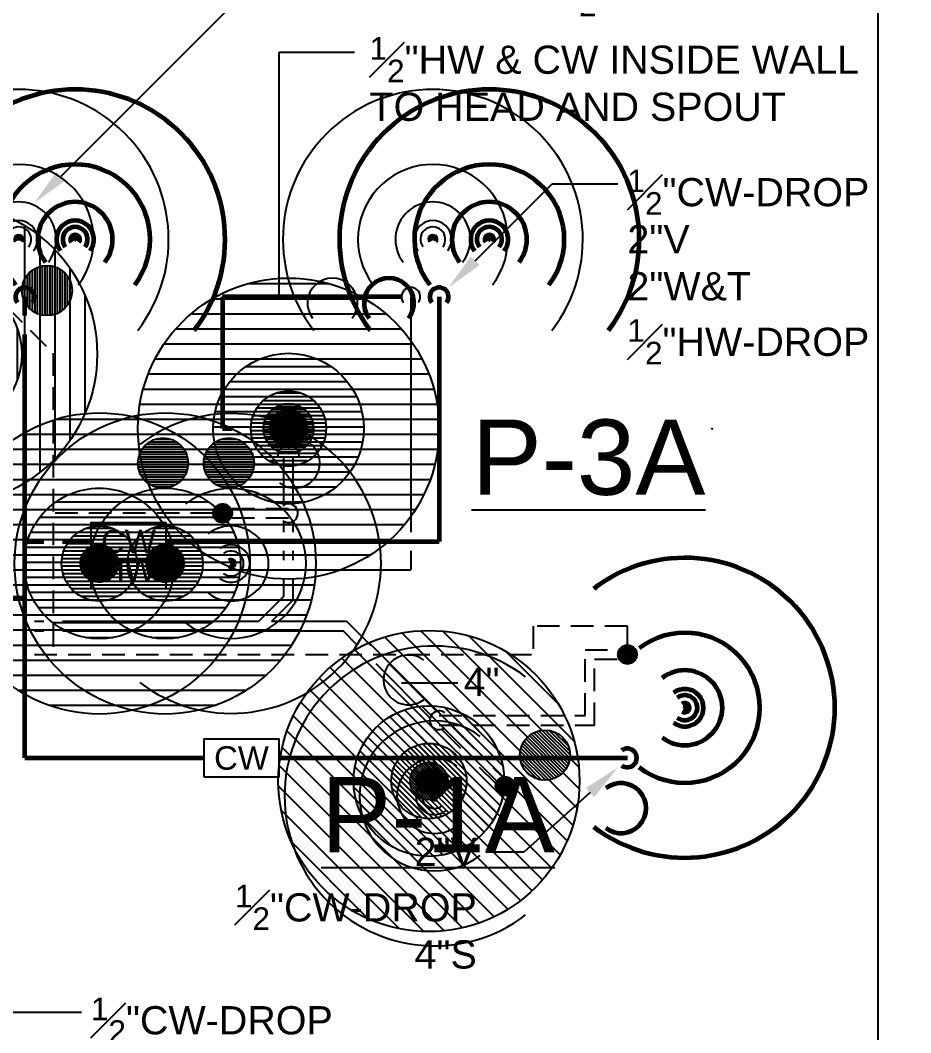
# Model space of a CAD drawing. Extents: x 2104 to 16979, y 4026 to 5124.
# Drawn here: x 10739.2 to 10881.1, y 4474.2 to 4635.6 of the extents above; entities that cross this region are included whole.
import ezdxf
from ezdxf import colors
from ezdxf.entities.mleader import LeaderData, LeaderLine
from ezdxf.enums import TextEntityAlignment as Align
from ezdxf.math import Vec2, Vec3

# ---------------------------------------------------------------- set-up
doc = ezdxf.new("R2010")
doc.units = 0
doc.header["$LTSCALE"] = 18
doc.header["$MEASUREMENT"] = 0
doc.linetypes.add('VENT', pattern=[0.30000000000000004, 0.2, -0.1])
for name, color, linetype in [('G-ANNO-TEXT', 70, 'Continuous'), ('P-HW-N', 1, 'Continuous'), ('P-HW-N @ 1 (1)', 1, 'Continuous'), ('P-HW-N @ 1 (2)', 1, 'Continuous'), ('P-HW-N @ 12', 1, 'Continuous'), ('P-HW-N @ 128', 1, 'Continuous'), ('P-HW-N @ 16', 1, 'Continuous'), ('P-HW-N @ 192', 1, 'Continuous'), ('P-HW-N @ 2', 1, 'Continuous'), ('P-HW-N @ 24', 1, 'Continuous'), ('P-HW-N @ 384', 1, 'Continuous'), ('P-HW-N @ 4', 1, 'Continuous'), ('P-HW-N @ 48', 1, 'Continuous'), ('P-HW-N @ 64', 1, 'Continuous'), ('P-HW-N @ 768', 1, 'Continuous'), ('P-HW-N @ 8', 1, 'Continuous'), ('P-HW-N @ 96', 1, 'Continuous'), ('P-SAN-N', 6, 'Continuous'), ('P-SAN-N @ 1 (1)', 6, 'Continuous'), ('P-SAN-N @ 1 (2)', 6, 'Continuous'), ('P-SAN-N @ 12', 6, 'Continuous'), ('P-SAN-N @ 128', 6, 'Continuous'), ('P-SAN-N @ 16', 6, 'Continuous'), ('P-SAN-N @ 192', 6, 'Continuous'), ('P-SAN-N @ 2', 6, 'Continuous'), ('P-SAN-N @ 24', 6, 'Continuous'), ('P-SAN-N @ 384', 6, 'Continuous'), ('P-SAN-N @ 4', 6, 'Continuous'), ('P-SAN-N @ 48', 6, 'Continuous'), ('P-SAN-N @ 64', 6, 'Continuous'), ('P-SAN-N @ 768', 6, 'Continuous'), ('P-SAN-N @ 8', 6, 'Continuous'), ('P-SAN-N @ 96', 6, 'Continuous'), ('P-SANV-N', 5, 'VENT'), ('P-SANV-N @ 1 (1)', 5, 'VENT'), ('P-SANV-N @ 1 (2)', 5, 'VENT'), ('P-SANV-N @ 12', 5, 'VENT'), ('P-SANV-N @ 128', 5, 'VENT'), ('P-SANV-N @ 16', 5, 'VENT'), ('P-SANV-N @ 192', 5, 'VENT'), ('P-SANV-N @ 2', 5, 'VENT'), ('P-SANV-N @ 24', 5, 'VENT'), ('P-SANV-N @ 384', 5, 'VENT'), ('P-SANV-N @ 4', 5, 'VENT'), ('P-SANV-N @ 48', 5, 'VENT'), ('P-SANV-N @ 64', 5, 'VENT'), ('P-SANV-N @ 768', 5, 'VENT'), ('P-SANV-N @ 8', 5, 'VENT'), ('P-SANV-N @ 96', 5, 'VENT')]:
    doc.layers.add(name, color=color, linetype=linetype)
for name, color, linetype, lineweight in [('P-CW-N', 4, 'Continuous', 60), ('P-CW-N @ 1 (1)', 4, 'Continuous', 60), ('P-CW-N @ 1 (2)', 4, 'Continuous', 60), ('P-CW-N @ 12', 4, 'Continuous', 60), ('P-CW-N @ 128', 4, 'Continuous', 60), ('P-CW-N @ 16', 4, 'Continuous', 60), ('P-CW-N @ 192', 4, 'Continuous', 60), ('P-CW-N @ 2', 4, 'Continuous', 60), ('P-CW-N @ 24', 4, 'Continuous', 60), ('P-CW-N @ 384', 4, 'Continuous', 60), ('P-CW-N @ 4', 4, 'Continuous', 60), ('P-CW-N @ 48', 4, 'Continuous', 60), ('P-CW-N @ 64', 4, 'Continuous', 60), ('P-CW-N @ 768', 4, 'Continuous', 60), ('P-CW-N @ 8', 4, 'Continuous', 60), ('P-CW-N @ 96', 4, 'Continuous', 60)]:
    doc.layers.add(name, color=color, linetype=linetype, lineweight=lineweight)
doc.layers.get('0').freeze()
doc.styles.add('Arial', font='arial.ttf')
doc.dimstyles.new('Loop048', dxfattribs={"dimscale": 0, "dimtxt": 0.09375, "dimasz": 0.03125, "dimexe": 0.0625, "dimexo": 0.0625, "dimgap": 0.09375, "dimtad": 1, "dimdec": 4, "dimzin": 3, "dimdsep": 46, "dimlunit": 4, "dimtxsty": 'Arial', "dimblk": 'OBLIQUE', "dimcen": 0.09375, "dimdle": 0.0625, "dimclrd": 256, "dimclre": 256, "dimclrt": 256, "dimadec": 4, "dimazin": 0, "dimtfac": 0.8, "dimtdec": 4, "dimtix": 1, "dimtofl": 0, "dimtmove": 1, "dimatfit": 0, "dimldrblk": 'LeaderNoteBlock', "dimfxl": 1, "dimfrac": 1, "dimtolj": 1, "dimtzin": 0, "dimlwd": -1, "dimlwe": -1, "dimarcsym": 0})

# ---------------------------------------------------------------- blocks, each defined once
blk = doc.blocks.new('*U7')
h = blk.add_hatch()
h.set_pattern_fill('ANSI31', color=256, scale=0.025, angle=135)
h.set_pattern_definition([(180, (0, 0), (-4.336808689942018e-19, -0.003125), [])])
edge = h.paths.add_edge_path()
edge.add_arc((-3.469446951953614e-18, -6.938893903907228e-18), 0.03125000000000001, 0, 360)
blk.add_circle((0, 0), 0.03125)
blk = doc.blocks.new('*U606')
at = {"layer": 'P-SANV-N @ 1 (1)'}
blk.add_blockref('*U7', (10751.84358152415, 4549), dxfattribs=at)
at = {"layer": 'P-SANV-N @ 1 (2)'}
blk.add_blockref('*U7', (10751.84358152415, 4549), dxfattribs=at)
at = {"layer": 'P-SANV-N @ 12', "xscale": 12, "yscale": 12, "zscale": 12}
blk.add_blockref('*U7', (10751.84358152415, 4549), dxfattribs=at)
at = {"layer": 'P-SANV-N @ 128', "xscale": 128, "yscale": 128, "zscale": 128}
blk.add_blockref('*U7', (10762, 4565), dxfattribs=at)
at = {"layer": 'P-SANV-N @ 16', "xscale": 16, "yscale": 16, "zscale": 16}
blk.add_blockref('*U7', (10751.84358152415, 4549), dxfattribs=at)
at = {"layer": 'P-SANV-N @ 192', "xscale": 192, "yscale": 192, "zscale": 192}
blk.add_blockref('*U7', (10751.84358152415, 4549), dxfattribs=at)
at = {"layer": 'P-SANV-N @ 2', "xscale": 2, "yscale": 2, "zscale": 2}
blk.add_blockref('*U7', (10751.84358152415, 4549), dxfattribs=at)
at = {"layer": 'P-SANV-N @ 24', "xscale": 24, "yscale": 24, "zscale": 24}
blk.add_blockref('*U7', (10751.84358152415, 4549), dxfattribs=at)
at = {"layer": 'P-SANV-N @ 384', "xscale": 384, "yscale": 384, "zscale": 384}
blk.add_blockref('*U7', (10751.84358152415, 4549), dxfattribs=at)
at = {"layer": 'P-SANV-N @ 4', "xscale": 4, "yscale": 4, "zscale": 4}
blk.add_blockref('*U7', (10751.84358152415, 4549), dxfattribs=at)
at = {"layer": 'P-SANV-N @ 48', "xscale": 48, "yscale": 48, "zscale": 48}
blk.add_blockref('*U7', (10836, 4534.5), dxfattribs=at)
at = {"layer": 'P-SANV-N @ 64', "xscale": 64, "yscale": 64, "zscale": 64}
blk.add_blockref('*U7', (10751.84358152415, 4549), dxfattribs=at)
at = {"layer": 'P-SANV-N @ 768', "xscale": 768, "yscale": 768, "zscale": 768}
blk.add_blockref('*U7', (10751.84358152415, 4549), dxfattribs=at)
at = {"layer": 'P-SANV-N @ 8', "xscale": 8, "yscale": 8, "zscale": 8}
blk.add_blockref('*U7', (10751.84358152415, 4549), dxfattribs=at)
at = {"layer": 'P-SANV-N @ 96', "xscale": 96, "yscale": 96, "zscale": 96}
blk.add_blockref('*U7', (10751.84358152415, 4549), dxfattribs=at)
blk = doc.blocks.new('*U607')
at = {"layer": 'P-SAN-N @ 1 (1)', "rotation": 315.0000000000001}
blk.add_blockref('*U7', (10804.36858015485, 4514.317711346161), dxfattribs=at)
at = {"layer": 'P-SAN-N @ 1 (2)', "rotation": 315.0000000000001}
blk.add_blockref('*U7', (10804.36858015485, 4514.317711346161), dxfattribs=at)
at = {"layer": 'P-SAN-N @ 12', "xscale": 12, "yscale": 12, "zscale": 12, "rotation": 315.0000000000001}
blk.add_blockref('*U7', (10804.36858015485, 4514.317711346161), dxfattribs=at)
at = {"layer": 'P-SAN-N @ 128', "xscale": 128, "yscale": 128, "zscale": 128, "rotation": 315.0000000000001}
blk.add_blockref('*U7', (10822.86396103068, 4518.449747468305), dxfattribs=at)
at = {"layer": 'P-SAN-N @ 16', "xscale": 16, "yscale": 16, "zscale": 16, "rotation": 315.0000000000001}
blk.add_blockref('*U7', (10804.36858015485, 4514.317711346161), dxfattribs=at)
at = {"layer": 'P-SAN-N @ 192', "xscale": 192, "yscale": 192, "zscale": 192, "rotation": 315.0000000000001}
blk.add_blockref('*U7', (10804.36858015485, 4514.317711346161), dxfattribs=at)
at = {"layer": 'P-SAN-N @ 2', "xscale": 2, "yscale": 2, "zscale": 2, "rotation": 315.0000000000001}
blk.add_blockref('*U7', (10804.36858015485, 4514.317711346161), dxfattribs=at)
at = {"layer": 'P-SAN-N @ 24', "xscale": 24, "yscale": 24, "zscale": 24, "rotation": 315.0000000000001}
blk.add_blockref('*U7', (10804.36858015485, 4514.317711346161), dxfattribs=at)
at = {"layer": 'P-SAN-N @ 384', "xscale": 384, "yscale": 384, "zscale": 384, "rotation": 315.0000000000001}
blk.add_blockref('*U7', (10804.36858015485, 4514.317711346161), dxfattribs=at)
at = {"layer": 'P-SAN-N @ 4', "xscale": 4, "yscale": 4, "zscale": 4, "rotation": 315.0000000000001}
blk.add_blockref('*U7', (10804.36858015485, 4514.317711346161), dxfattribs=at)
at = {"layer": 'P-SAN-N @ 48', "xscale": 48, "yscale": 48, "zscale": 48, "rotation": 315.0000000000001}
blk.add_blockref('*U7', (10816.5, 4513.5), dxfattribs=at)
at = {"layer": 'P-SAN-N @ 64', "xscale": 64, "yscale": 64, "zscale": 64, "rotation": 315.0000000000001}
blk.add_blockref('*U7', (10804.36858015485, 4514.317711346161), dxfattribs=at)
at = {"layer": 'P-SAN-N @ 768', "xscale": 768, "yscale": 768, "zscale": 768, "rotation": 315.0000000000001}
blk.add_blockref('*U7', (10804.36858015485, 4514.317711346161), dxfattribs=at)
at = {"layer": 'P-SAN-N @ 8', "xscale": 8, "yscale": 8, "zscale": 8, "rotation": 315.0000000000001}
blk.add_blockref('*U7', (10804.36858015485, 4514.317711346161), dxfattribs=at)
at = {"layer": 'P-SAN-N @ 96', "xscale": 96, "yscale": 96, "zscale": 96, "rotation": 315.0000000000001}
blk.add_blockref('*U7', (10804.36858015485, 4514.317711346161), dxfattribs=at)
blk = doc.blocks.new('*U24')
at = {"linetype": 'Continuous'}
blk.add_arc((0, 0), 0.03111555437015312, 52.56696947382129, 307.4330305261797, dxfattribs=at)
blk = doc.blocks.new('*U608')
at = {"layer": 'P-CW-N @ 1 (1)', "rotation": 180}
blk.add_blockref('*U24', (10845.15641847585, 4526), dxfattribs=at)
at = {"layer": 'P-CW-N @ 1 (2)', "rotation": 180}
blk.add_blockref('*U24', (10845.15641847585, 4526), dxfattribs=at)
at = {"layer": 'P-CW-N @ 12', "xscale": 12, "yscale": 12, "zscale": 12, "rotation": 180}
blk.add_blockref('*U24', (10845.15641847585, 4526), dxfattribs=at)
at = {"layer": 'P-CW-N @ 128', "xscale": 128, "yscale": 128, "zscale": 128, "rotation": 180}
blk.add_blockref('*U24', (10835, 4510), dxfattribs=at)
at = {"layer": 'P-CW-N @ 16', "xscale": 16, "yscale": 16, "zscale": 16, "rotation": 180}
blk.add_blockref('*U24', (10845.15641847585, 4526), dxfattribs=at)
at = {"layer": 'P-CW-N @ 192', "xscale": 192, "yscale": 192, "zscale": 192, "rotation": 180}
blk.add_blockref('*U24', (10845.15641847585, 4526), dxfattribs=at)
at = {"layer": 'P-CW-N @ 2', "xscale": 2, "yscale": 2, "zscale": 2, "rotation": 180}
blk.add_blockref('*U24', (10845.15641847585, 4526), dxfattribs=at)
at = {"layer": 'P-CW-N @ 24', "xscale": 24, "yscale": 24, "zscale": 24, "rotation": 180}
blk.add_blockref('*U24', (10845.15641847585, 4526), dxfattribs=at)
at = {"layer": 'P-CW-N @ 384', "xscale": 384, "yscale": 384, "zscale": 384, "rotation": 180}
blk.add_blockref('*U24', (10845.15641847585, 4526), dxfattribs=at)
at = {"layer": 'P-CW-N @ 4', "xscale": 4, "yscale": 4, "zscale": 4, "rotation": 180}
blk.add_blockref('*U24', (10845.15641847585, 4526), dxfattribs=at)
at = {"layer": 'P-CW-N @ 48', "xscale": 48, "yscale": 48, "zscale": 48, "rotation": 180}
blk.add_blockref('*U24', (10836, 4518), dxfattribs=at)
at = {"layer": 'P-CW-N @ 64', "xscale": 64, "yscale": 64, "zscale": 64, "rotation": 180}
blk.add_blockref('*U24', (10845.15641847585, 4526), dxfattribs=at)
at = {"layer": 'P-CW-N @ 768', "xscale": 768, "yscale": 768, "zscale": 768, "rotation": 180}
blk.add_blockref('*U24', (10845.15641847585, 4526), dxfattribs=at)
at = {"layer": 'P-CW-N @ 8', "xscale": 8, "yscale": 8, "zscale": 8, "rotation": 180}
blk.add_blockref('*U24', (10845.15641847585, 4526), dxfattribs=at)
at = {"layer": 'P-CW-N @ 96', "xscale": 96, "yscale": 96, "zscale": 96, "rotation": 180}
blk.add_blockref('*U24', (10845.15641847585, 4526), dxfattribs=at)
blk = doc.blocks.new('*U23')
at = {"linetype": 'Continuous'}
blk.add_circle((0, 0), 0.03515625, dxfattribs=at)
blk.add_arc((-4.231866745139107e-15, 0.09046299364832541), 0.03515625, 180.0000000000026, 2.655435359053694e-12, dxfattribs=at)
blk = doc.blocks.new('*U609')
at = {"layer": 'P-SAN-N @ 1 (2)', "rotation": 180}
blk.add_blockref('*U23', (10849.5, 4570.5), dxfattribs=at)
at = {"layer": 'P-SAN-N @ 48', "xscale": 48, "yscale": 48, "zscale": 48, "rotation": 180}
blk.add_blockref('*U23', (10782, 4570.5), dxfattribs=at)
blk = doc.blocks.new('*U37')
at = {"linetype": 'Continuous'}
blk.add_arc((0, 0), 0.03111555437015312, 7.566969473823972, 262.4330305261824, dxfattribs=at)
blk = doc.blocks.new('*U610')
at = {"layer": 'P-SANV-N @ 1 (1)', "rotation": 45.00000000000004}
blk.add_blockref('*U37', (10805.25766745138, 4511.943958952397), dxfattribs=at)
at = {"layer": 'P-SANV-N @ 1 (2)', "rotation": 45.00000000000004}
blk.add_blockref('*U37', (10805.25766745138, 4511.943958952397), dxfattribs=at)
at = {"layer": 'P-SANV-N @ 12', "xscale": 12, "yscale": 12, "zscale": 12, "rotation": 45.00000000000004}
blk.add_blockref('*U37', (10805.25766745138, 4511.943958952397), dxfattribs=at)
at = {"layer": 'P-SANV-N @ 128', "xscale": 128, "yscale": 128, "zscale": 128, "rotation": 45.00000000000004}
blk.add_blockref('*U37', (10801.12563132924, 4530.439339828219), dxfattribs=at)
at = {"layer": 'P-SANV-N @ 16', "xscale": 16, "yscale": 16, "zscale": 16, "rotation": 45.00000000000004}
blk.add_blockref('*U37', (10805.25766745138, 4511.943958952397), dxfattribs=at)
at = {"layer": 'P-SANV-N @ 192', "xscale": 192, "yscale": 192, "zscale": 192, "rotation": 45.00000000000004}
blk.add_blockref('*U37', (10805.25766745138, 4511.943958952397), dxfattribs=at)
at = {"layer": 'P-SANV-N @ 2', "xscale": 2, "yscale": 2, "zscale": 2, "rotation": 45.00000000000004}
blk.add_blockref('*U37', (10805.25766745138, 4511.943958952397), dxfattribs=at)
at = {"layer": 'P-SANV-N @ 24', "xscale": 24, "yscale": 24, "zscale": 24, "rotation": 45.00000000000004}
blk.add_blockref('*U37', (10805.25766745138, 4511.943958952397), dxfattribs=at)
at = {"layer": 'P-SANV-N @ 384', "xscale": 384.0000000000001, "yscale": 384.0000000000001, "zscale": 384.0000000000001, "rotation": 45.00000000000004}
blk.add_blockref('*U37', (10805.25766745138, 4511.943958952397), dxfattribs=at)
at = {"layer": 'P-SANV-N @ 4', "xscale": 4, "yscale": 4, "zscale": 4, "rotation": 45.00000000000004}
blk.add_blockref('*U37', (10805.25766745138, 4511.943958952397), dxfattribs=at)
at = {"layer": 'P-SANV-N @ 48', "xscale": 48.00000000000001, "yscale": 48.00000000000001, "zscale": 48.00000000000001, "rotation": 45.00000000000004}
blk.add_blockref('*U37', (10806, 4524), dxfattribs=at)
at = {"layer": 'P-SANV-N @ 64', "xscale": 64, "yscale": 64, "zscale": 64, "rotation": 45.00000000000004}
blk.add_blockref('*U37', (10805.25766745138, 4511.943958952397), dxfattribs=at)
at = {"layer": 'P-SANV-N @ 768', "xscale": 768.0000000000001, "yscale": 768.0000000000001, "zscale": 768.0000000000001, "rotation": 45.00000000000004}
blk.add_blockref('*U37', (10805.25766745138, 4511.943958952397), dxfattribs=at)
at = {"layer": 'P-SANV-N @ 8', "xscale": 8, "yscale": 8, "zscale": 8, "rotation": 45.00000000000004}
blk.add_blockref('*U37', (10805.25766745138, 4511.943958952397), dxfattribs=at)
at = {"layer": 'P-SANV-N @ 96', "xscale": 96.00000000000001, "yscale": 96.00000000000001, "zscale": 96.00000000000001, "rotation": 45.00000000000004}
blk.add_blockref('*U37', (10805.25766745138, 4511.943958952397), dxfattribs=at)
blk = doc.blocks.new('*U8')
at = {"linetype": 'Continuous'}
blk.add_arc((0, 0), 0.03111555437015312, 232.5669694738212, 127.4330305261797, dxfattribs=at)
blk = doc.blocks.new('*U611')
at = {"layer": 'P-SANV-N @ 1 (1)'}
blk.add_blockref('*U8', (10772.84358152415, 4549), dxfattribs=at)
at = {"layer": 'P-SANV-N @ 1 (2)'}
blk.add_blockref('*U8', (10772.84358152415, 4549), dxfattribs=at)
at = {"layer": 'P-SANV-N @ 12', "xscale": 12, "yscale": 12, "zscale": 12}
blk.add_blockref('*U8', (10772.84358152415, 4549), dxfattribs=at)
at = {"layer": 'P-SANV-N @ 128', "xscale": 128, "yscale": 128, "zscale": 128}
blk.add_blockref('*U8', (10783, 4565), dxfattribs=at)
at = {"layer": 'P-SANV-N @ 16', "xscale": 16, "yscale": 16, "zscale": 16}
blk.add_blockref('*U8', (10772.84358152415, 4549), dxfattribs=at)
at = {"layer": 'P-SANV-N @ 192', "xscale": 192, "yscale": 192, "zscale": 192}
blk.add_blockref('*U8', (10772.84358152415, 4549), dxfattribs=at)
at = {"layer": 'P-SANV-N @ 2', "xscale": 2, "yscale": 2, "zscale": 2}
blk.add_blockref('*U8', (10772.84358152415, 4549), dxfattribs=at)
at = {"layer": 'P-SANV-N @ 24', "xscale": 24, "yscale": 24, "zscale": 24}
blk.add_blockref('*U8', (10772.84358152415, 4549), dxfattribs=at)
at = {"layer": 'P-SANV-N @ 384', "xscale": 384, "yscale": 384, "zscale": 384}
blk.add_blockref('*U8', (10772.84358152415, 4549), dxfattribs=at)
at = {"layer": 'P-SANV-N @ 4', "xscale": 4, "yscale": 4, "zscale": 4}
blk.add_blockref('*U8', (10772.84358152415, 4549), dxfattribs=at)
at = {"layer": 'P-SANV-N @ 48', "xscale": 48, "yscale": 48, "zscale": 48}
blk.add_blockref('*U8', (10782, 4557), dxfattribs=at)
at = {"layer": 'P-SANV-N @ 64', "xscale": 64, "yscale": 64, "zscale": 64}
blk.add_blockref('*U8', (10772.84358152415, 4549), dxfattribs=at)
at = {"layer": 'P-SANV-N @ 768', "xscale": 768, "yscale": 768, "zscale": 768}
blk.add_blockref('*U8', (10772.84358152415, 4549), dxfattribs=at)
at = {"layer": 'P-SANV-N @ 8', "xscale": 8, "yscale": 8, "zscale": 8}
blk.add_blockref('*U8', (10772.84358152415, 4549), dxfattribs=at)
at = {"layer": 'P-SANV-N @ 96', "xscale": 96, "yscale": 96, "zscale": 96}
blk.add_blockref('*U8', (10772.84358152415, 4549), dxfattribs=at)
blk = doc.blocks.new('*U619')
at = {"layer": 'P-SAN-N @ 1 (1)', "rotation": 270}
blk.add_blockref('*U7', (10727.5, 4582.343581524154), dxfattribs=at)
at = {"layer": 'P-SAN-N @ 1 (2)', "rotation": 270}
blk.add_blockref('*U7', (10727.5, 4582.343581524154), dxfattribs=at)
at = {"layer": 'P-SAN-N @ 12', "xscale": 12, "yscale": 12, "zscale": 12, "rotation": 270}
blk.add_blockref('*U7', (10727.5, 4582.343581524154), dxfattribs=at)
at = {"layer": 'P-SAN-N @ 128', "xscale": 128, "yscale": 128, "zscale": 128, "rotation": 270}
blk.add_blockref('*U7', (10743.5, 4592.5), dxfattribs=at)
at = {"layer": 'P-SAN-N @ 16', "xscale": 16, "yscale": 16, "zscale": 16, "rotation": 270}
blk.add_blockref('*U7', (10727.5, 4582.343581524154), dxfattribs=at)
at = {"layer": 'P-SAN-N @ 192', "xscale": 192, "yscale": 192, "zscale": 192, "rotation": 270}
blk.add_blockref('*U7', (10727.5, 4582.343581524154), dxfattribs=at)
at = {"layer": 'P-SAN-N @ 2', "xscale": 2, "yscale": 2, "zscale": 2, "rotation": 270}
blk.add_blockref('*U7', (10727.5, 4582.343581524154), dxfattribs=at)
at = {"layer": 'P-SAN-N @ 24', "xscale": 24, "yscale": 24, "zscale": 24, "rotation": 270}
blk.add_blockref('*U7', (10727.5, 4582.343581524154), dxfattribs=at)
at = {"layer": 'P-SAN-N @ 384', "xscale": 384, "yscale": 384, "zscale": 384, "rotation": 270}
blk.add_blockref('*U7', (10727.5, 4582.343581524154), dxfattribs=at)
at = {"layer": 'P-SAN-N @ 4', "xscale": 4, "yscale": 4, "zscale": 4, "rotation": 270}
blk.add_blockref('*U7', (10727.5, 4582.343581524154), dxfattribs=at)
at = {"layer": 'P-SAN-N @ 48', "xscale": 48, "yscale": 48, "zscale": 48, "rotation": 270}
blk.add_blockref('*U7', (10735.5, 4591.5), dxfattribs=at)
at = {"layer": 'P-SAN-N @ 64', "xscale": 64, "yscale": 64, "zscale": 64, "rotation": 270}
blk.add_blockref('*U7', (10727.5, 4582.343581524154), dxfattribs=at)
at = {"layer": 'P-SAN-N @ 768', "xscale": 768, "yscale": 768, "zscale": 768, "rotation": 270}
blk.add_blockref('*U7', (10727.5, 4582.343581524154), dxfattribs=at)
at = {"layer": 'P-SAN-N @ 8', "xscale": 8, "yscale": 8, "zscale": 8, "rotation": 270}
blk.add_blockref('*U7', (10727.5, 4582.343581524154), dxfattribs=at)
at = {"layer": 'P-SAN-N @ 96', "xscale": 96, "yscale": 96, "zscale": 96, "rotation": 270}
blk.add_blockref('*U7', (10727.5, 4582.343581524154), dxfattribs=at)
blk = doc.blocks.new('*U620')
at = {"layer": 'P-HW-N @ 1 (1)', "rotation": 90}
blk.add_blockref('*U8', (10739, 4600.656418475846), dxfattribs=at)
at = {"layer": 'P-HW-N @ 1 (2)', "rotation": 90}
blk.add_blockref('*U8', (10739, 4600.656418475846), dxfattribs=at)
at = {"layer": 'P-HW-N @ 12', "xscale": 12, "yscale": 12, "zscale": 12, "rotation": 90}
blk.add_blockref('*U8', (10739, 4600.656418475846), dxfattribs=at)
at = {"layer": 'P-HW-N @ 128', "xscale": 128, "yscale": 128, "zscale": 128, "rotation": 90}
blk.add_blockref('*U8', (10723, 4590.5), dxfattribs=at)
at = {"layer": 'P-HW-N @ 16', "xscale": 16, "yscale": 16, "zscale": 16, "rotation": 90}
blk.add_blockref('*U8', (10739, 4600.656418475846), dxfattribs=at)
at = {"layer": 'P-HW-N @ 192', "xscale": 192, "yscale": 192, "zscale": 192, "rotation": 90}
blk.add_blockref('*U8', (10739, 4600.656418475846), dxfattribs=at)
at = {"layer": 'P-HW-N @ 2', "xscale": 2, "yscale": 2, "zscale": 2, "rotation": 90}
blk.add_blockref('*U8', (10739, 4600.656418475846), dxfattribs=at)
at = {"layer": 'P-HW-N @ 24', "xscale": 24, "yscale": 24, "zscale": 24, "rotation": 90}
blk.add_blockref('*U8', (10739, 4600.656418475846), dxfattribs=at)
at = {"layer": 'P-HW-N @ 384', "xscale": 384, "yscale": 384, "zscale": 384, "rotation": 90}
blk.add_blockref('*U8', (10739, 4600.656418475846), dxfattribs=at)
at = {"layer": 'P-HW-N @ 4', "xscale": 4, "yscale": 4, "zscale": 4, "rotation": 90}
blk.add_blockref('*U8', (10739, 4600.656418475846), dxfattribs=at)
at = {"layer": 'P-HW-N @ 48', "xscale": 48, "yscale": 48, "zscale": 48, "rotation": 90}
blk.add_blockref('*U8', (10731, 4591.5), dxfattribs=at)
at = {"layer": 'P-HW-N @ 64', "xscale": 64, "yscale": 64, "zscale": 64, "rotation": 90}
blk.add_blockref('*U8', (10739, 4600.656418475846), dxfattribs=at)
at = {"layer": 'P-HW-N @ 768', "xscale": 768, "yscale": 768, "zscale": 768, "rotation": 90}
blk.add_blockref('*U8', (10739, 4600.656418475846), dxfattribs=at)
at = {"layer": 'P-HW-N @ 8', "xscale": 8, "yscale": 8, "zscale": 8, "rotation": 90}
blk.add_blockref('*U8', (10739, 4600.656418475846), dxfattribs=at)
at = {"layer": 'P-HW-N @ 96', "xscale": 96, "yscale": 96, "zscale": 96, "rotation": 90}
blk.add_blockref('*U8', (10739, 4600.656418475846), dxfattribs=at)
blk = doc.blocks.new('*U621')
at = {"layer": 'P-CW-N @ 1 (1)', "rotation": 90}
blk.add_blockref('*U8', (10748, 4600.656418475846), dxfattribs=at)
at = {"layer": 'P-CW-N @ 1 (2)', "rotation": 90}
blk.add_blockref('*U8', (10748, 4600.656418475846), dxfattribs=at)
at = {"layer": 'P-CW-N @ 12', "xscale": 12, "yscale": 12, "zscale": 12, "rotation": 90}
blk.add_blockref('*U8', (10748, 4600.656418475846), dxfattribs=at)
at = {"layer": 'P-CW-N @ 128', "xscale": 128, "yscale": 128, "zscale": 128, "rotation": 90}
blk.add_blockref('*U8', (10732, 4590.5), dxfattribs=at)
at = {"layer": 'P-CW-N @ 16', "xscale": 16, "yscale": 16, "zscale": 16, "rotation": 90}
blk.add_blockref('*U8', (10748, 4600.656418475846), dxfattribs=at)
at = {"layer": 'P-CW-N @ 192', "xscale": 192, "yscale": 192, "zscale": 192, "rotation": 90}
blk.add_blockref('*U8', (10748, 4600.656418475846), dxfattribs=at)
at = {"layer": 'P-CW-N @ 2', "xscale": 2, "yscale": 2, "zscale": 2, "rotation": 90}
blk.add_blockref('*U8', (10748, 4600.656418475846), dxfattribs=at)
at = {"layer": 'P-CW-N @ 24', "xscale": 24, "yscale": 24, "zscale": 24, "rotation": 90}
blk.add_blockref('*U8', (10748, 4600.656418475846), dxfattribs=at)
at = {"layer": 'P-CW-N @ 384', "xscale": 384, "yscale": 384, "zscale": 384, "rotation": 90}
blk.add_blockref('*U8', (10748, 4600.656418475846), dxfattribs=at)
at = {"layer": 'P-CW-N @ 4', "xscale": 4, "yscale": 4, "zscale": 4, "rotation": 90}
blk.add_blockref('*U8', (10748, 4600.656418475846), dxfattribs=at)
at = {"layer": 'P-CW-N @ 48', "xscale": 48, "yscale": 48, "zscale": 48, "rotation": 90}
blk.add_blockref('*U8', (10740, 4591.5), dxfattribs=at)
at = {"layer": 'P-CW-N @ 64', "xscale": 64, "yscale": 64, "zscale": 64, "rotation": 90}
blk.add_blockref('*U8', (10748, 4600.656418475846), dxfattribs=at)
at = {"layer": 'P-CW-N @ 768', "xscale": 768, "yscale": 768, "zscale": 768, "rotation": 90}
blk.add_blockref('*U8', (10748, 4600.656418475846), dxfattribs=at)
at = {"layer": 'P-CW-N @ 8', "xscale": 8, "yscale": 8, "zscale": 8, "rotation": 90}
blk.add_blockref('*U8', (10748, 4600.656418475846), dxfattribs=at)
at = {"layer": 'P-CW-N @ 96', "xscale": 96, "yscale": 96, "zscale": 96, "rotation": 90}
blk.add_blockref('*U8', (10748, 4600.656418475846), dxfattribs=at)
blk = doc.blocks.new('*U12')
at = {"layer": 'DEFPOINTS'}
blk.add_lwpolyline([(-0.125, -0.0625), (0.125, -0.0625), (0.125, 0.0625), (-0.125, 0.0625)], close=True, dxfattribs=at)
at = {"style": 'Arial'}
blk.add_text('CW', height=0.078125, dxfattribs=at).set_placement((-3.686292673615752e-17, 2.775557561562891e-17), align=Align.MIDDLE)
blk = doc.blocks.new('*U622')
at = {"layer": 'P-HW-N @ 1 (1)', "rotation": 90}
blk.add_blockref('*U8', (10805, 4600.656418475846), dxfattribs=at)
at = {"layer": 'P-HW-N @ 1 (2)', "rotation": 90}
blk.add_blockref('*U8', (10805, 4600.656418475846), dxfattribs=at)
at = {"layer": 'P-HW-N @ 12', "xscale": 12, "yscale": 12, "zscale": 12, "rotation": 90}
blk.add_blockref('*U8', (10805, 4600.656418475846), dxfattribs=at)
at = {"layer": 'P-HW-N @ 128', "xscale": 128, "yscale": 128, "zscale": 128, "rotation": 90}
blk.add_blockref('*U8', (10789, 4590.5), dxfattribs=at)
at = {"layer": 'P-HW-N @ 16', "xscale": 16, "yscale": 16, "zscale": 16, "rotation": 90}
blk.add_blockref('*U8', (10805, 4600.656418475846), dxfattribs=at)
at = {"layer": 'P-HW-N @ 192', "xscale": 192, "yscale": 192, "zscale": 192, "rotation": 90}
blk.add_blockref('*U8', (10805, 4600.656418475846), dxfattribs=at)
at = {"layer": 'P-HW-N @ 2', "xscale": 2, "yscale": 2, "zscale": 2, "rotation": 90}
blk.add_blockref('*U8', (10805, 4600.656418475846), dxfattribs=at)
at = {"layer": 'P-HW-N @ 24', "xscale": 24, "yscale": 24, "zscale": 24, "rotation": 90}
blk.add_blockref('*U8', (10805, 4600.656418475846), dxfattribs=at)
at = {"layer": 'P-HW-N @ 384', "xscale": 384, "yscale": 384, "zscale": 384, "rotation": 90}
blk.add_blockref('*U8', (10805, 4600.656418475846), dxfattribs=at)
at = {"layer": 'P-HW-N @ 4', "xscale": 4, "yscale": 4, "zscale": 4, "rotation": 90}
blk.add_blockref('*U8', (10805, 4600.656418475846), dxfattribs=at)
at = {"layer": 'P-HW-N @ 48', "xscale": 48, "yscale": 48, "zscale": 48, "rotation": 90}
blk.add_blockref('*U8', (10801.5, 4591.5), dxfattribs=at)
at = {"layer": 'P-HW-N @ 64', "xscale": 64, "yscale": 64, "zscale": 64, "rotation": 90}
blk.add_blockref('*U8', (10805, 4600.656418475846), dxfattribs=at)
at = {"layer": 'P-HW-N @ 768', "xscale": 768, "yscale": 768, "zscale": 768, "rotation": 90}
blk.add_blockref('*U8', (10805, 4600.656418475846), dxfattribs=at)
at = {"layer": 'P-HW-N @ 8', "xscale": 8, "yscale": 8, "zscale": 8, "rotation": 90}
blk.add_blockref('*U8', (10805, 4600.656418475846), dxfattribs=at)
at = {"layer": 'P-HW-N @ 96', "xscale": 96, "yscale": 96, "zscale": 96, "rotation": 90}
blk.add_blockref('*U8', (10805, 4600.656418475846), dxfattribs=at)
blk = doc.blocks.new('*U623')
at = {"layer": 'P-CW-N @ 1 (1)', "rotation": 90}
blk.add_blockref('*U8', (10814, 4600.656418475846), dxfattribs=at)
at = {"layer": 'P-CW-N @ 1 (2)', "rotation": 90}
blk.add_blockref('*U8', (10814, 4600.656418475846), dxfattribs=at)
at = {"layer": 'P-CW-N @ 12', "xscale": 12, "yscale": 12, "zscale": 12, "rotation": 90}
blk.add_blockref('*U8', (10814, 4600.656418475846), dxfattribs=at)
at = {"layer": 'P-CW-N @ 128', "xscale": 128, "yscale": 128, "zscale": 128, "rotation": 90}
blk.add_blockref('*U8', (10798, 4590.5), dxfattribs=at)
at = {"layer": 'P-CW-N @ 16', "xscale": 16, "yscale": 16, "zscale": 16, "rotation": 90}
blk.add_blockref('*U8', (10814, 4600.656418475846), dxfattribs=at)
at = {"layer": 'P-CW-N @ 192', "xscale": 192, "yscale": 192, "zscale": 192, "rotation": 90}
blk.add_blockref('*U8', (10814, 4600.656418475846), dxfattribs=at)
at = {"layer": 'P-CW-N @ 2', "xscale": 2, "yscale": 2, "zscale": 2, "rotation": 90}
blk.add_blockref('*U8', (10814, 4600.656418475846), dxfattribs=at)
at = {"layer": 'P-CW-N @ 24', "xscale": 24, "yscale": 24, "zscale": 24, "rotation": 90}
blk.add_blockref('*U8', (10814, 4600.656418475846), dxfattribs=at)
at = {"layer": 'P-CW-N @ 384', "xscale": 384, "yscale": 384, "zscale": 384, "rotation": 90}
blk.add_blockref('*U8', (10814, 4600.656418475846), dxfattribs=at)
at = {"layer": 'P-CW-N @ 4', "xscale": 4, "yscale": 4, "zscale": 4, "rotation": 90}
blk.add_blockref('*U8', (10814, 4600.656418475846), dxfattribs=at)
at = {"layer": 'P-CW-N @ 48', "xscale": 48, "yscale": 48, "zscale": 48, "rotation": 90}
blk.add_blockref('*U8', (10806, 4591.5), dxfattribs=at)
at = {"layer": 'P-CW-N @ 64', "xscale": 64, "yscale": 64, "zscale": 64, "rotation": 90}
blk.add_blockref('*U8', (10814, 4600.656418475846), dxfattribs=at)
at = {"layer": 'P-CW-N @ 768', "xscale": 768, "yscale": 768, "zscale": 768, "rotation": 90}
blk.add_blockref('*U8', (10814, 4600.656418475846), dxfattribs=at)
at = {"layer": 'P-CW-N @ 8', "xscale": 8, "yscale": 8, "zscale": 8, "rotation": 90}
blk.add_blockref('*U8', (10814, 4600.656418475846), dxfattribs=at)
at = {"layer": 'P-CW-N @ 96', "xscale": 96, "yscale": 96, "zscale": 96, "rotation": 90}
blk.add_blockref('*U8', (10814, 4600.656418475846), dxfattribs=at)
blk = doc.blocks.new('_Oblique')
at = {"color": 0, "linetype": 'ByBlock', "lineweight": -2}
blk.add_line((-0.5, -0.5), (0.5, 0.5), dxfattribs=at)
blk = doc.blocks.new('LeaderNoteBlock')
blk.add_ellipse((0, 0), major_axis=(1, -1.836909530733566e-16), ratio=0.2499999999998295, start_param=5.387520513321723, end_param=10.32044275462724)
blk = doc.blocks.new('*U13')
at = {"layer": 'DEFPOINTS'}
blk.add_lwpolyline([(-0.125, -0.0625), (0.125, -0.0625), (0.125, 0.0625), (-0.125, 0.0625)], close=True, dxfattribs=at)
at = {"style": 'Arial'}
blk.add_text('HW', height=0.078125, dxfattribs=at).set_placement((-3.713743472833174e-17, 0), align=Align.MIDDLE)
blk = doc.blocks.new('*U712')
at = {"layer": 'P-SANV-N @ 1 (1)'}
blk.add_blockref('*U7', (10762.34358152415, 4549), dxfattribs=at)
at = {"layer": 'P-SANV-N @ 1 (2)'}
blk.add_blockref('*U7', (10762.34358152415, 4549), dxfattribs=at)
at = {"layer": 'P-SANV-N @ 12', "xscale": 12, "yscale": 12, "zscale": 12}
blk.add_blockref('*U7', (10762.34358152415, 4549), dxfattribs=at)
at = {"layer": 'P-SANV-N @ 128', "xscale": 128, "yscale": 128, "zscale": 128}
blk.add_blockref('*U7', (10772.5, 4565), dxfattribs=at)
at = {"layer": 'P-SANV-N @ 16', "xscale": 16, "yscale": 16, "zscale": 16}
blk.add_blockref('*U7', (10762.34358152415, 4549), dxfattribs=at)
at = {"layer": 'P-SANV-N @ 192', "xscale": 192, "yscale": 192, "zscale": 192}
blk.add_blockref('*U7', (10762.34358152415, 4549), dxfattribs=at)
at = {"layer": 'P-SANV-N @ 2', "xscale": 2, "yscale": 2, "zscale": 2}
blk.add_blockref('*U7', (10762.34358152415, 4549), dxfattribs=at)
at = {"layer": 'P-SANV-N @ 24', "xscale": 24, "yscale": 24, "zscale": 24}
blk.add_blockref('*U7', (10762.34358152415, 4549), dxfattribs=at)
at = {"layer": 'P-SANV-N @ 384', "xscale": 384, "yscale": 384, "zscale": 384}
blk.add_blockref('*U7', (10762.34358152415, 4549), dxfattribs=at)
at = {"layer": 'P-SANV-N @ 4', "xscale": 4, "yscale": 4, "zscale": 4}
blk.add_blockref('*U7', (10762.34358152415, 4549), dxfattribs=at)
at = {"layer": 'P-SANV-N @ 48', "xscale": 48, "yscale": 48, "zscale": 48}
blk.add_blockref('*U7', (10771.5, 4557), dxfattribs=at)
at = {"layer": 'P-SANV-N @ 64', "xscale": 64, "yscale": 64, "zscale": 64}
blk.add_blockref('*U7', (10762.34358152415, 4549), dxfattribs=at)
at = {"layer": 'P-SANV-N @ 768', "xscale": 768, "yscale": 768, "zscale": 768}
blk.add_blockref('*U7', (10762.34358152415, 4549), dxfattribs=at)
at = {"layer": 'P-SANV-N @ 8', "xscale": 8, "yscale": 8, "zscale": 8}
blk.add_blockref('*U7', (10762.34358152415, 4549), dxfattribs=at)
at = {"layer": 'P-SANV-N @ 96', "xscale": 96, "yscale": 96, "zscale": 96}
blk.add_blockref('*U7', (10762.34358152415, 4549), dxfattribs=at)
blk = doc.blocks.new('*U729')
at = {"layer": 'P-SAN-N @ 1 (1)'}
blk.add_blockref('*U7', (10782, 4570.5), dxfattribs=at)
at = {"layer": 'P-SAN-N @ 1 (2)'}
blk.add_blockref('*U7', (10782, 4570.5), dxfattribs=at)
at = {"layer": 'P-SAN-N @ 12', "xscale": 12, "yscale": 12, "zscale": 12}
blk.add_blockref('*U7', (10782, 4570.5), dxfattribs=at)
at = {"layer": 'P-SAN-N @ 128', "xscale": 128, "yscale": 128, "zscale": 128}
blk.add_blockref('*U7', (10782, 4570.5), dxfattribs=at)
at = {"layer": 'P-SAN-N @ 16', "xscale": 16, "yscale": 16, "zscale": 16}
blk.add_blockref('*U7', (10782, 4570.5), dxfattribs=at)
at = {"layer": 'P-SAN-N @ 192', "xscale": 192, "yscale": 192, "zscale": 192}
blk.add_blockref('*U7', (10782, 4570.5), dxfattribs=at)
at = {"layer": 'P-SAN-N @ 2', "xscale": 2, "yscale": 2, "zscale": 2}
blk.add_blockref('*U7', (10782, 4570.5), dxfattribs=at)
at = {"layer": 'P-SAN-N @ 24', "xscale": 24, "yscale": 24, "zscale": 24}
blk.add_blockref('*U7', (10782, 4570.5), dxfattribs=at)
at = {"layer": 'P-SAN-N @ 384', "xscale": 384, "yscale": 384, "zscale": 384}
blk.add_blockref('*U7', (10782, 4570.5), dxfattribs=at)
at = {"layer": 'P-SAN-N @ 4', "xscale": 4, "yscale": 4, "zscale": 4}
blk.add_blockref('*U7', (10782, 4570.5), dxfattribs=at)
at = {"layer": 'P-SAN-N @ 48', "xscale": 48, "yscale": 48, "zscale": 48}
blk.add_blockref('*U7', (10782, 4570.5), dxfattribs=at)
at = {"layer": 'P-SAN-N @ 64', "xscale": 64, "yscale": 64, "zscale": 64}
blk.add_blockref('*U7', (10782, 4570.5), dxfattribs=at)
at = {"layer": 'P-SAN-N @ 768', "xscale": 768, "yscale": 768, "zscale": 768}
blk.add_blockref('*U7', (10782, 4570.5), dxfattribs=at)
at = {"layer": 'P-SAN-N @ 8', "xscale": 8, "yscale": 8, "zscale": 8}
blk.add_blockref('*U7', (10782, 4570.5), dxfattribs=at)
at = {"layer": 'P-SAN-N @ 96', "xscale": 96, "yscale": 96, "zscale": 96}
blk.add_blockref('*U7', (10782, 4570.5), dxfattribs=at)

msp = doc.modelspace()

# ---------------------------------------------------------------- linework, layer by layer
at = {"layer": 'DEFPOINTS'}
msp.add_lwpolyline([(9369.475084795255, 4025.977624163273), (10875.98095145752, 4025.977624163273), (10875.98095145752, 5123.871027720789), (9369.475084795255, 5123.871027720789)], close=True, dxfattribs=at)
at = {"layer": 'P-CW-N'}
for p, q in [((10740, 4588.5), (10740, 4591.5)), ((10800, 4591.5), (10771.5, 4591.5)), ((10771.5, 4591.5), (10771.5, 4570.5)), ((10806, 4591.5), (10806, 4552.5)), ((10740, 4518), (10740, 4585.5)), ((10771.5, 4570.5), (10773, 4570.5)), ((10740, 4552.5), (10743, 4552.5)), ((10746, 4552.5), (10750.5, 4552.5)), ((10762.5, 4552.5), (10806, 4552.5)), ((10726.5, 4543.5), (10740, 4543.5)), ((10740, 4518), (10768.5, 4518)), ((10780.5, 4518), (10836, 4518))]:
    msp.add_line(p, q, dxfattribs=at)
at = {"layer": 'P-HW-N'}
for p, q in [((10801.5, 4591.5), (10801.5, 4554)), ((10801.5, 4551), (10801.5, 4548)), ((10741.5, 4548), (10743, 4548)), ((10746, 4548), (10750.5, 4548)), ((10762.5, 4548), (10801.5, 4548))]:
    msp.add_line(p, q, dxfattribs=at)
at = {"layer": 'P-SAN-N'}
for p, q in [((10781.25, 4558.291580998446), (10781.25, 4566)), ((10782.75, 4558.291580998446), (10782.75, 4566)), ((10781.25, 4554), (10781.25, 4555.708419001554)), ((10782.75, 4554), (10782.75, 4555.708419001554)), ((10781.25, 4549.5), (10781.25, 4551)), ((10782.75, 4549.5), (10782.75, 4551)), ((10781.25, 4543.810660173854), (10781.25, 4546.5)), ((10782.75, 4543.189339827746), (10782.75, 4546.5)), ((10781.25, 4543.810660173855), (10777.18933982618, 4539.75)), ((10782.75, 4543.189339827746), (10779.31066017225, 4539.75)), ((10743, 4539.75), (10741.5, 4539.75)), ((10741.5, 4538.250000000001), (10743, 4538.250000000001)), ((10777.18933982627, 4539.75), (10746, 4539.75)), ((10746, 4538.250000000001), (10790.68933982822, 4538.250000000001)), ((10791.31066017178, 4539.75), (10779.31066017225, 4539.75)), ((10792.93933982822, 4536), (10790.68933982822, 4538.250000000001)), ((10791.31066017178, 4539.75), (10795.06066017178, 4536)), ((10804.6317630292, 4524.307576799021), (10795.93933982822, 4533)), ((10798.06066017178, 4533), (10805.69242320098, 4525.3682369708)), ((10809.43933982822, 4519.5), (10806.4583343941, 4522.481005434116)), ((10807.51899456588, 4523.541665605895), (10811.56066017178, 4519.5)), ((10814.90900974233, 4514.03033008589), (10812.43933982822, 4516.5)), ((10814.56066017178, 4516.5), (10815.96966991411, 4515.09099025767))]:
    msp.add_line(p, q, dxfattribs=at)
at = {"layer": 'P-SANV-N'}
for p, q in [((10737, 4590), (10744.5, 4582.5)), ((10744.5, 4582.5), (10744.5, 4534.5)), ((10773, 4557.75), (10782, 4557.75)), ((10770, 4557), (10744.5, 4557)), ((10773, 4556.25), (10782, 4556.25)), ((10836, 4539), (10821, 4539)), ((10821, 4539), (10821, 4534.5)), ((10836, 4536), (10836, 4539)), ((10829.25, 4524.75), (10829.25, 4535.25)), ((10829.25, 4535.25), (10834.5, 4535.25)), ((10741.5, 4534.5), (10821, 4534.5)), ((10830.75, 4523.25), (10830.75, 4533.75)), ((10830.75, 4533.75), (10834.5, 4533.75)), ((10806, 4524.75), (10829.25, 4524.75)), ((10806, 4523.25), (10830.75, 4523.25))]:
    msp.add_line(p, q, dxfattribs=at)

# ---------------------------------------------------------------- block references
at = {"layer": 'P-CW-N'}
for name in ['*U621', '*U623', '*U608']:
    msp.add_blockref(name, (0, 0), dxfattribs=at)
at = {"layer": 'P-CW-N @ 48', "xscale": 48, "yscale": 48, "zscale": 48}
for p in [(10756.5, 4552.5), (10774.5, 4518)]:
    msp.add_blockref('*U12', p, dxfattribs=at)
at = {"layer": 'P-HW-N'}
for name in ['*U620', '*U622']:
    msp.add_blockref(name, (0, 0), dxfattribs=at)
at = {"layer": 'P-HW-N @ 48', "xscale": 48, "yscale": 48, "zscale": 48}
msp.add_blockref('*U13', (10756.5, 4548), dxfattribs=at)
at = {"layer": 'P-SAN-N'}
for name in ['*U619', '*U729', '*U609', '*U607']:
    msp.add_blockref(name, (0, 0), dxfattribs=at)
at = {"layer": 'P-SANV-N'}
for name in ['*U611', '*U606', '*U712', '*U610']:
    msp.add_blockref(name, (0, 0), dxfattribs=at)

# ---------------------------------------------------------------- texts
at = {"layer": 'G-ANNO-TEXT', "insert": (10794.9, 4632.9), "char_height": 4.5, "attachment_point": 1, "style": 'Arial'}
msp.add_mtext_dynamic_manual_height_columns('\\A1;{\\H0.8x;\\S1#2;}"HW & CW INSIDE WALL TO HEAD AND SPOUT', width=78.55731271115292, gutter_width=22.5, heights=[0], dxfattribs=at)
at = {"layer": 'G-ANNO-TEXT', "attachment_point": 1, "style": 'Arial'}
for s, insert, char_height, width in [('{\\LP-3A}', (10811.18065097439, 4571.942540283714), 12, 68), ('\\A1;4"', (10809.90000000037, 4532.400000000373), 4.5, 29.09999999999854), ('{\\LP-1A}', (10787.18065003297, 4514.942541968844), 12, 68)]:
    msp.add_mtext(s, dxfattribs=dict(at, insert=insert, char_height=char_height, width=width))

# ---------------------------------------------------------------- leaders
at = {"layer": 'G-ANNO-TEXT'}
for points in [[(10780.5, 4591.5), (10780.5, 4630.5), (10792.5, 4630.5)], [(10800, 4530), (10807.5, 4530), (10809, 4530)]]:
    msp.add_leader(points, dimstyle='Loop048', override={"dimscale": 0}, dxfattribs=at)
ml = msp.add_multileader_mtext('Standard', dxfattribs=at)
ml.set_content('HWCR\\PHWR\\PCWR\\PSS\\PVS', color=256, style='Arial')
ml.set_leader_properties(color=256, linetype='ByLayer', lineweight=-1)
ml.build(insert=Vec2(0, 0))
ml.multileader.update_dxf_attribs({"has_dogleg": 0, "dogleg_length": 0.125, "arrow_head_size": 6, "scale": 48})
ctx = ml.context
ctx.base_point, ctx.scale, ctx.char_height, ctx.arrow_head_size, ctx.landing_gap_size, ctx.plane_origin = Vec3(10792.5, 4699.5), 48, 4.5, 6, 1.5, Vec3(10755, 4689)
notes = []
notes.append((ctx, [(0, (1, 1, 0), (10786.5, 4699.5), (1, 0), 6, [(0, [(10539, 4584), (10765.5, 4699.5)], 0, [])])]))
ctx.mtext.insert, ctx.mtext.flow_direction = Vec3(10794, 4701.788369713506), 5
ml = msp.add_multileader_mtext('Standard', dxfattribs=at)
ml.set_content('\\A1;{\\H0.8x;\\S1#2;}"CW-DROP\\P2"W&V\\P{\\H0.8x;\\S1#2;}"HW-DROP', color=256, style='Arial')
ml.set_leader_properties(color=256, linetype='ByLayer', lineweight=-1)
ml.build(insert=Vec2(0, 0))
ml.multileader.update_dxf_attribs({"has_dogleg": 0, "dogleg_length": 0.125, "arrow_head_size": 6, "scale": 48})
ctx = ml.context
ctx.base_point, ctx.scale, ctx.char_height, ctx.arrow_head_size, ctx.landing_gap_size, ctx.plane_origin = Vec3(10824, 4657.5), 48, 4.5, 6, 1.5, Vec3(10741.5, 4606.5)
notes.append((ctx, [(0, (1, 1, 0), (10818, 4657.5), (1, 0), 6, [(0, [(10741.5, 4606.5), (10792.5, 4657.5)], 0, [])])]))
ctx.mtext.insert, ctx.mtext.flow_direction = Vec3(10825.5, 4659.788369713506), 5
ml = msp.add_multileader_mtext('Standard', dxfattribs=at)
ml.set_content('\\A1;{\\H0.8x;\\S1#2;}"CW-DROP\\P2"V\\P2"W&T\\P{\\H0.8x;\\S1#2;}"HW-DROP', color=256, style='Arial')
ml.set_leader_properties(color=256, linetype='ByLayer', lineweight=-1)
ml.build(insert=Vec2(0, 0))
ml.multileader.update_dxf_attribs({"has_dogleg": 0, "dogleg_length": 0.125, "arrow_head_size": 6, "scale": 48})
ctx = ml.context
ctx.base_point, ctx.scale, ctx.char_height, ctx.arrow_head_size, ctx.landing_gap_size, ctx.plane_origin = Vec3(10834.5, 4609.5), 48, 4.5, 6, 1.5, Vec3(10764, 4597.5)
notes.append((ctx, [(0, (1, 1, 0), (10828.5, 4609.5), (1, 0), 6, [(0, [(10807.5, 4593), (10824, 4609.5)], 0, [])])]))
ctx.mtext.insert, ctx.mtext.flow_direction = Vec3(10836, 4611.788369713506), 5
ml = msp.add_multileader_mtext('Standard', dxfattribs=at)
ml.set_content('\\pxt1;FURNISH 18"x18" RATED ACCESS PANEL TO BE INSTALLED BY GENERAL CONTRACTOR\\P\\ptz;(SHOWN FOR CLARITY OVER SINK, LOCATE IN CLOSET) ', color=256, style='Arial')
ml.set_leader_properties(color=256, linetype='ByLayer', lineweight=-1)
ml.build(insert=Vec2(0, 0))
ml.multileader.update_dxf_attribs({"has_dogleg": 0, "dogleg_length": 0.125, "arrow_head_size": 6, "scale": 48})
ctx = ml.context
ctx.base_point, ctx.scale, ctx.char_height, ctx.arrow_head_size, ctx.landing_gap_size, ctx.plane_origin = Vec3(10215, 4450.5), 48, 4.5, 6, 1.5, Vec3(10129.5, 4545)
notes.append((ctx, [(0, (1, 1, 0), (10209, 4450.5), (1, 0), 6, [(0, [(10129.5, 4545), (10207.5, 4450.5)], 0, [])])]))
ctx.mtext.insert, ctx.mtext.width, ctx.mtext.flow_direction = Vec3(10216.5, 4453.411493860845), 140.8873060985916, 5
ml = msp.add_multileader_mtext('Standard', dxfattribs=at)
ml.set_content('\\A1;2"V\\P{\\H0.8x;\\S1#2;}"CW-DROP\\P4"S', color=256, style='Arial')
ml.set_leader_properties(color=256, linetype='ByLayer', lineweight=-1)
ml.build(insert=Vec2(0, 0))
ml.multileader.update_dxf_attribs({"has_dogleg": 0, "dogleg_length": 0.125, "arrow_head_size": 6, "scale": 48})
ctx = ml.context
ctx.base_point, ctx.scale, ctx.char_height, ctx.arrow_head_size, ctx.landing_gap_size, ctx.plane_origin = Vec3(10772.66091405184, 4503), 48, 4.5, 6, 1.5, Vec3(10837.5, 4539)
ctx.text_align_type = 2
notes.append((ctx, [(1, (1, 1, 0), (10819.5, 4503), (-1, 0), 6, [(0, [(10834.5, 4516.5), (10819.5, 4503)], 0, [])])]))
ctx.mtext.insert, ctx.mtext.alignment, ctx.mtext.flow_direction = Vec3(10812, 4505.288369713506), 3, 5
ml = msp.add_multileader_mtext('Standard', dxfattribs=at)
ml.set_content('\\A1;{\\H0.8x;\\S1#2;}"CW-DROP\\P2"W&V\\P{\\H0.8x;\\S1#2;}"HW-DROP\\PRUN PIPING FROM \\PRISERS AND STACKS IN \\PCHASE, AND CONNECT \\PTO P-5A FIXTURE', color=256, style='Arial')
ml.set_leader_properties(color=256, linetype='ByLayer', lineweight=-1)
ml.build(insert=Vec2(0, 0))
ml.multileader.update_dxf_attribs({"has_dogleg": 0, "dogleg_length": 0.125, "arrow_head_size": 6, "scale": 48})
ctx = ml.context
ctx.base_point, ctx.scale, ctx.char_height, ctx.arrow_head_size, ctx.landing_gap_size, ctx.plane_origin = Vec3(10749, 4477.5), 48, 4.5, 6, 1.5, Vec3(10785, 4510.5)
notes.append((ctx, [(0, (1, 1, 0), (10743, 4477.5), (1, 0), 6, [(0, [(10696.5, 4513.5), (10732.5, 4477.5)], 0, [])])]))
ctx.mtext.insert, ctx.mtext.flow_direction = Vec3(10750.5, 4479.788369713506), 5
ml = msp.add_multileader_mtext('Standard', dxfattribs=at)
ml.set_content('\\pxt1;FURNISH 18"x18" RATED ACCESS PANEL TO BE INSTALLED BY GENERAL CONTRACTOR', color=256, style='Arial')
ml.set_leader_properties(color=256, linetype='ByLayer', lineweight=-1)
ml.build(insert=Vec2(0, 0))
ml.multileader.update_dxf_attribs({"has_dogleg": 0, "dogleg_length": 0.125, "arrow_head_size": 6, "scale": 48})
ctx = ml.context
ctx.base_point, ctx.scale, ctx.char_height, ctx.arrow_head_size, ctx.landing_gap_size, ctx.plane_origin = Vec3(8064, 4497), 48, 4.5, 6, 1.5, Vec3(8044.5, 4486.5)
notes.append((ctx, [(0, (1, 1, 0), (8058, 4497), (1, 0), 6, [(0, [(8044.5, 4486.5), (8058, 4497)], 0, [])])]))
ctx.mtext.insert, ctx.mtext.width, ctx.mtext.flow_direction = Vec3(8065.5, 4499.288369713506), 95.84520851339948, 5
for ctx, leaders in notes:
    for number, flags, end, landing, length, lines in leaders:
        leader = LeaderData()
        leader.index, (leader.has_last_leader_line, leader.has_dogleg_vector, leader.attachment_direction) = number, flags
        leader.last_leader_point, leader.dogleg_vector, leader.dogleg_length = Vec3(end), Vec3(landing), length
        for number, points, colour, breaks in lines:
            line = LeaderLine()
            line.index, line.vertices, line.color, line.breaks = number, Vec3.list(points), colors.encode_raw_color(colour), breaks
            leader.lines.append(line)
        ctx.leaders.append(leader)

doc.saveas('drawing.dxf')
